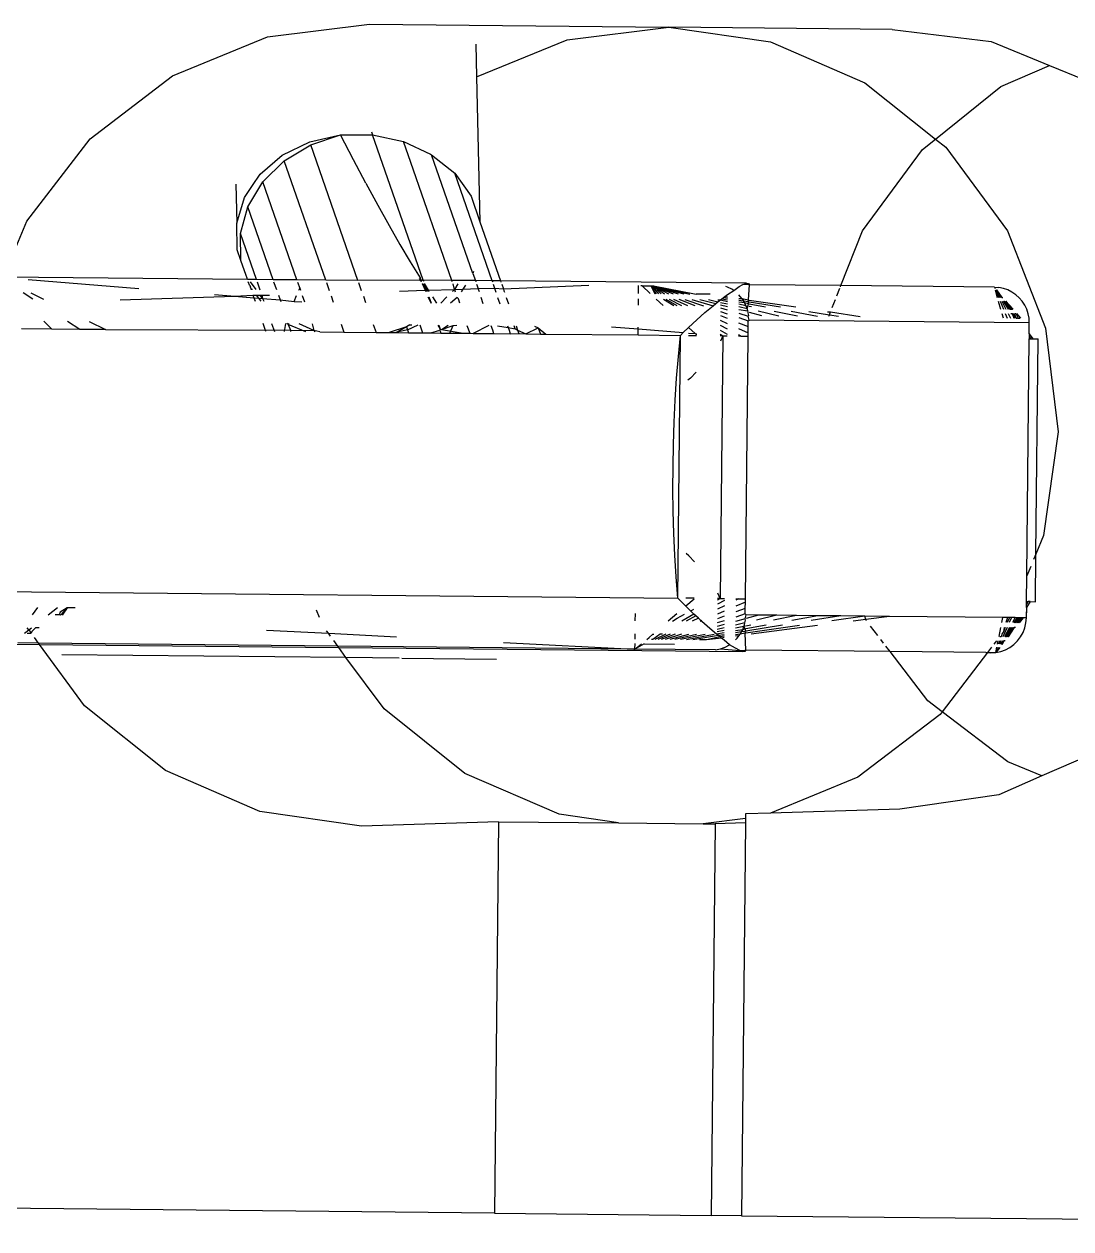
# Model space of a CAD drawing. Extents: x 3485972 to 3601240, y -625657 to -591207.
# Drawn here: x 3495599.36 to 3495638.03, y -608237.08 to -608192.58 of the extents above; entities that cross this region are included whole.
import ezdxf

# ---------------------------------------------------------------- set-up
doc = ezdxf.new("R2010")
doc.units = 0
doc.header["$LTSCALE"] = 6
doc.header["$MEASUREMENT"] = 0
doc.layers.add('medical equipment', color=171, linetype='CONTINUOUS', lineweight=25)

msp = doc.modelspace()

# ---------------------------------------------------------------- linework, layer by layer
at = {"layer": 'medical equipment'}
for p, q in [((3495608.353, -608193.046), (3495612.116, -608192.579)), ((3495612.116, -608192.579), (3495623.179, -608192.689)), ((3495619.415, -608193.156), (3495623.179, -608192.689)), ((3495623.179, -608192.689), (3495626.933, -608193.231)), ((3495631.425, -608192.772), (3495623.179, -608192.689)), ((3495631.425, -608192.772), (3495635.085, -608193.223)), ((3495604.835, -608194.49), (3495608.353, -608193.046)), ((3495616.075, -608194.528), (3495619.415, -608193.156)), ((3495626.933, -608193.231), (3495630.42, -608194.746)), ((3495635.085, -608193.223), (3495637.242, -608194.107)), ((3495616.047, -608193.315), (3495616.075, -608194.528)), ((3495635.445, -608194.888), (3495637.242, -608194.107)), ((3495637.242, -608194.107), (3495638.505, -608194.625)), ((3495601.804, -608196.814), (3495604.835, -608194.49)), ((3495616.075, -608194.528), (3495616.199, -608199.877)), ((3495630.42, -608194.746), (3495633.023, -608196.825)), ((3495633.023, -608196.825), (3495635.445, -608194.888)), ((3495599.465, -608199.858), (3495601.804, -608196.814)), ((3495609.912, -608196.929), (3495611.049, -608196.668)), ((3495609.948, -608197.033), (3495611.049, -608196.668)), ((3495611.049, -608196.668), (3495612.232, -608196.663)), ((3495611.525, -608197.588), (3495611.049, -608196.668)), ((3495612.196, -608196.558), (3495612.232, -608196.663)), ((3495612.232, -608196.663), (3495613.375, -608196.911)), ((3495614.1, -608202.034), (3495612.232, -608196.663)), ((3495632.544, -608197.209), (3495633.023, -608196.825)), ((3495633.023, -608196.825), (3495633.405, -608197.13)), ((3495608.898, -608197.426), (3495609.912, -608196.929)), ((3495608.967, -608197.626), (3495609.948, -608197.033)), ((3495611.693, -608202.052), (3495609.948, -608197.033)), ((3495613.375, -608196.911), (3495614.37, -608197.384)), ((3495613.651, -608197.692), (3495613.375, -608196.911)), ((3495630.329, -608200.216), (3495632.544, -608197.209)), ((3495633.405, -608197.13), (3495635.682, -608200.22)), ((3495608.076, -608198.125), (3495608.898, -608197.426)), ((3495608.174, -608198.408), (3495608.967, -608197.626)), ((3495610.502, -608202.04), (3495608.967, -608197.626)), ((3495611.983, -608198.453), (3495611.525, -608197.588)), ((3495615.165, -608202.045), (3495613.651, -608197.692)), ((3495614.37, -608197.384), (3495614.414, -608197.404)), ((3495614.414, -608197.404), (3495615.265, -608198.089)), ((3495615.94, -608201.793), (3495614.414, -608197.404)), ((3495607.799, -608198.537), (3495608.076, -608198.125)), ((3495615.265, -608198.089), (3495615.874, -608198.94)), ((3495616.646, -608202.06), (3495615.265, -608198.089)), ((3495607.179, -608198.496), (3495607.216, -608199.931)), ((3495607.502, -608198.98), (3495607.799, -608198.537)), ((3495607.622, -608199.325), (3495608.174, -608198.408)), ((3495609.433, -608202.029), (3495608.174, -608198.408)), ((3495611.983, -608198.453), (3495612.422, -608199.263)), ((3495607.216, -608199.931), (3495607.502, -608198.98)), ((3495615.874, -608198.94), (3495616.199, -608199.877)), ((3495607.349, -608200.316), (3495607.622, -608199.325)), ((3495608.559, -608202.02), (3495607.622, -608199.325)), ((3495612.422, -608199.263), (3495612.842, -608200.019)), ((3495598.603, -608201.921), (3495599.465, -608199.858)), ((3495607.236, -608200.922), (3495607.216, -608199.931)), ((3495616.199, -608199.877), (3495616.96, -608202.063)), ((3495607.371, -608201.312), (3495607.349, -608200.316)), ((3495607.94, -608202.014), (3495607.349, -608200.316)), ((3495612.842, -608200.019), (3495613.243, -608200.719)), ((3495629.532, -608202.238), (3495630.329, -608200.216)), ((3495635.682, -608200.22), (3495637.097, -608203.807)), ((3495613.243, -608200.719), (3495613.624, -608201.363)), ((3495607.371, -608201.312), (3495607.236, -608200.922)), ((3495607.561, -608201.87), (3495607.371, -608201.312)), ((3495613.624, -608201.363), (3495613.985, -608201.95)), ((3495615.962, -608201.719), (3495615.94, -608201.793)), ((3495607.611, -608202.011), (3495598.603, -608201.921)), ((3495599.513, -608202.014), (3495603.594, -608202.345)), ((3495607.597, -608201.969), (3495607.561, -608201.87)), ((3495607.611, -608202.011), (3495607.597, -608201.969)), ((3495607.94, -608202.014), (3495607.611, -608202.011)), ((3495607.692, -608202.245), (3495607.641, -608202.096)), ((3495607.934, -608202.388), (3495607.724, -608202.097)), ((3495608.559, -608202.02), (3495607.94, -608202.014)), ((3495607.969, -608202.099), (3495608.071, -608202.39)), ((3495609.433, -608202.029), (3495608.559, -608202.02)), ((3495608.69, -608202.396), (3495608.589, -608202.105)), ((3495610.502, -608202.04), (3495609.433, -608202.029)), ((3495609.463, -608202.114), (3495609.539, -608202.333)), ((3495611.693, -608202.052), (3495610.502, -608202.04)), ((3495610.532, -608202.125), (3495610.633, -608202.415)), ((3495613.996, -608202.033), (3495611.693, -608202.052)), ((3495611.824, -608202.427), (3495611.723, -608202.136)), ((3495613.958, -608201.964), (3495613.996, -608202.033)), ((3495613.985, -608201.95), (3495613.996, -608202.033)), ((3495613.996, -608202.033), (3495614.019, -608202.075)), ((3495613.996, -608202.033), (3495614.047, -608202.075)), ((3495614.1, -608202.034), (3495613.996, -608202.033)), ((3495614.066, -608202.16), (3495614.23, -608202.41)), ((3495614.066, -608202.16), (3495614.176, -608202.411)), ((3495614.1, -608202.034), (3495614.114, -608202.076)), ((3495615.165, -608202.045), (3495614.1, -608202.034)), ((3495614.144, -608202.161), (3495614.23, -608202.41)), ((3495614.144, -608202.161), (3495614.283, -608202.408)), ((3495615.179, -608202.087), (3495615.165, -608202.045)), ((3495616.031, -608202.054), (3495615.165, -608202.045)), ((3495615.259, -608202.383), (3495615.209, -608202.171)), ((3495615.385, -608202.173), (3495615.259, -608202.383)), ((3495615.94, -608201.793), (3495616.031, -608202.054)), ((3495616.031, -608202.054), (3495616.045, -608202.095)), ((3495616.646, -608202.06), (3495616.031, -608202.054)), ((3495616.646, -608202.06), (3495616.66, -608202.101)), ((3495616.96, -608202.063), (3495616.646, -608202.06)), ((3495616.96, -608202.063), (3495616.974, -608202.105)), ((3495626.047, -608202.154), (3495616.96, -608202.063)), ((3495625.913, -608202.202), (3495626.047, -608202.154)), ((3495626.047, -608202.154), (3495626.121, -608202.157)), ((3495626.121, -608202.157), (3495626.151, -608202.205)), ((3495599.685, -608202.734), (3495599.325, -608202.501)), ((3495599.605, -608202.504), (3495600.078, -608202.738)), ((3495606.392, -608202.572), (3495607.143, -608202.633)), ((3495607.143, -608202.633), (3495607.81, -608202.586)), ((3495607.692, -608202.245), (3495607.719, -608202.282)), ((3495607.72, -608202.313), (3495607.719, -608202.282)), ((3495607.72, -608202.313), (3495607.741, -608202.387)), ((3495607.796, -608202.387), (3495607.741, -608202.387)), ((3495607.81, -608202.586), (3495607.944, -608202.587)), ((3495607.81, -608202.586), (3495607.847, -608202.69)), ((3495607.944, -608202.587), (3495608.077, -608202.589)), ((3495608.03, -608202.705), (3495607.944, -608202.587)), ((3495608.171, -608202.719), (3495608.077, -608202.589)), ((3495608.077, -608202.589), (3495608.14, -608202.589)), ((3495608.14, -608202.589), (3495608.171, -608202.719)), ((3495608.14, -608202.589), (3495608.43, -608202.592)), ((3495608.759, -608202.596), (3495608.82, -608202.769)), ((3495609.332, -608202.83), (3495609.427, -608202.602)), ((3495609.51, -608202.404), (3495609.539, -608202.333)), ((3495609.539, -608202.333), (3495609.564, -608202.405)), ((3495609.633, -608202.604), (3495609.713, -608202.834)), ((3495610.702, -608202.615), (3495610.782, -608202.845)), ((3495613.225, -608202.441), (3495614.176, -608202.411)), ((3495614.176, -608202.411), (3495614.23, -608202.41)), ((3495614.176, -608202.411), (3495614.193, -608202.451)), ((3495614.23, -608202.41), (3495614.283, -608202.408)), ((3495614.23, -608202.41), (3495614.245, -608202.452)), ((3495614.283, -608202.408), (3495615.259, -608202.383)), ((3495614.283, -608202.408), (3495614.308, -608202.452)), ((3495615.259, -608202.383), (3495615.18, -608202.461)), ((3495615.259, -608202.383), (3495615.564, -608202.368)), ((3495615.259, -608202.383), (3495615.286, -608202.462)), ((3495615.564, -608202.368), (3495615.5, -608202.464)), ((3495615.661, -608202.223), (3495615.564, -608202.368)), ((3495615.564, -608202.368), (3495616.134, -608202.35)), ((3495616.075, -608202.18), (3495616.134, -608202.35)), ((3495616.134, -608202.35), (3495616.732, -608202.334)), ((3495616.176, -608202.471), (3495616.134, -608202.35)), ((3495616.69, -608202.186), (3495616.732, -608202.334)), ((3495616.732, -608202.334), (3495616.782, -608202.477)), ((3495616.732, -608202.334), (3495617.063, -608202.36)), ((3495617.004, -608202.189), (3495617.063, -608202.36)), ((3495617.063, -608202.36), (3495620.216, -608202.221)), ((3495617.063, -608202.36), (3495617.086, -608202.435)), ((3495617.086, -608202.435), (3495617.102, -608202.48)), ((3495622.057, -608202.53), (3495622.06, -608202.24)), ((3495622.186, -608202.241), (3495622.148, -608202.241)), ((3495622.481, -608202.534), (3495622.186, -608202.241)), ((3495622.186, -608202.241), (3495622.506, -608202.244)), ((3495622.506, -608202.244), (3495622.558, -608202.245)), ((3495622.506, -608202.244), (3495622.66, -608202.536)), ((3495622.506, -608202.244), (3495622.714, -608202.536)), ((3495622.558, -608202.245), (3495622.612, -608202.245)), ((3495622.558, -608202.245), (3495622.792, -608202.537)), ((3495622.612, -608202.245), (3495623.955, -608202.549)), ((3495622.612, -608202.245), (3495624.192, -608202.551)), ((3495622.612, -608202.245), (3495623.733, -608202.546)), ((3495622.612, -608202.245), (3495623.527, -608202.544)), ((3495622.612, -608202.245), (3495623.338, -608202.543)), ((3495622.612, -608202.245), (3495623.169, -608202.541)), ((3495622.612, -608202.245), (3495623.021, -608202.539)), ((3495622.612, -608202.245), (3495622.895, -608202.538)), ((3495624.7, -608202.556), (3495624.192, -608202.551)), ((3495625.245, -608202.637), (3495625.343, -608202.563)), ((3495625.345, -608202.296), (3495625.277, -608202.272)), ((3495625.343, -608202.563), (3495625.572, -608202.424)), ((3495625.498, -608202.373), (3495625.345, -608202.296)), ((3495625.572, -608202.424), (3495625.498, -608202.373)), ((3495625.572, -608202.424), (3495625.769, -608202.277)), ((3495625.876, -608202.713), (3495625.766, -608202.584)), ((3495625.769, -608202.277), (3495625.913, -608202.202)), ((3495626.121, -608202.204), (3495625.913, -608202.202)), ((3495626.115, -608202.767), (3495626.151, -608202.205)), ((3495629.532, -608202.238), (3495626.151, -608202.205)), ((3495629.381, -608202.619), (3495629.492, -608202.337)), ((3495629.514, -608202.283), (3495629.532, -608202.238)), ((3495635.203, -608202.295), (3495629.532, -608202.238)), ((3495635.203, -608202.295), (3495635.373, -608202.308)), ((3495635.203, -608202.295), (3495635.227, -608202.34)), ((3495635.231, -608202.394), (3495635.311, -608202.678)), ((3495635.256, -608202.395), (3495635.404, -608202.679)), ((3495635.256, -608202.395), (3495635.443, -608202.68)), ((3495635.256, -608202.395), (3495635.475, -608202.68)), ((3495635.256, -608202.395), (3495635.36, -608202.679)), ((3495635.285, -608202.395), (3495635.475, -608202.68)), ((3495635.54, -608202.343), (3495635.373, -608202.308)), ((3495635.701, -608202.399), (3495635.54, -608202.343)), ((3495635.853, -608202.476), (3495635.701, -608202.399)), ((3495635.994, -608202.573), (3495635.853, -608202.476)), ((3495636.12, -608202.686), (3495635.994, -608202.573)), ((3495602.909, -608202.766), (3495607.143, -608202.633)), ((3495607.143, -608202.633), (3495607.847, -608202.69)), ((3495607.847, -608202.69), (3495607.89, -608202.816)), ((3495607.847, -608202.69), (3495608.03, -608202.705)), ((3495608.114, -608202.818), (3495608.03, -608202.705)), ((3495608.03, -608202.705), (3495608.171, -608202.719)), ((3495608.191, -608202.735), (3495608.171, -608202.719)), ((3495608.171, -608202.719), (3495608.22, -608202.819)), ((3495608.171, -608202.719), (3495608.82, -608202.769)), ((3495608.82, -608202.769), (3495608.839, -608202.825)), ((3495608.82, -608202.769), (3495609.332, -608202.83)), ((3495609.332, -608202.83), (3495609.615, -608202.833)), ((3495611.893, -608202.627), (3495611.973, -608202.857)), ((3495614.276, -608202.651), (3495614.394, -608202.881)), ((3495614.314, -608202.651), (3495614.394, -608202.881)), ((3495614.443, -608202.652), (3495614.599, -608202.883)), ((3495614.98, -608202.658), (3495614.749, -608202.884)), ((3495615.36, -608202.673), (3495615.11, -608202.888)), ((3495615.401, -608202.725), (3495615.36, -608202.673)), ((3495615.459, -608202.891), (3495615.401, -608202.725)), ((3495616.231, -608202.67), (3495616.311, -608202.9)), ((3495616.851, -608202.676), (3495616.931, -608202.906)), ((3495617.171, -608202.68), (3495617.251, -608202.909)), ((3495622.053, -608202.957), (3495622.055, -608202.728)), ((3495622.971, -608202.967), (3495622.709, -608202.735)), ((3495622.985, -608202.738), (3495623.359, -608202.97)), ((3495623.068, -608202.739), (3495623.476, -608202.972)), ((3495623.189, -608202.74), (3495623.646, -608202.973)), ((3495623.348, -608202.741), (3495623.869, -608202.976)), ((3495623.542, -608202.743), (3495624.142, -608202.978)), ((3495623.77, -608202.746), (3495624.463, -608202.981)), ((3495624.031, -608202.748), (3495624.812, -608202.98)), ((3495624.322, -608202.751), (3495624.907, -608202.903)), ((3495624.512, -608203.236), (3495624.812, -608202.98)), ((3495624.64, -608202.754), (3495624.992, -608202.835)), ((3495624.812, -608202.98), (3495624.907, -608202.903)), ((3495624.907, -608202.903), (3495624.992, -608202.835)), ((3495624.983, -608202.758), (3495625.086, -608202.759)), ((3495624.992, -608202.835), (3495625.086, -608202.759)), ((3495625.083, -608203.06), (3495625.337, -608203.136)), ((3495625.084, -608202.949), (3495625.338, -608203.015)), ((3495625.085, -608202.856), (3495625.339, -608202.914)), ((3495625.086, -608202.759), (3495625.133, -608202.722)), ((3495625.086, -608202.759), (3495625.34, -608202.83)), ((3495625.133, -608202.722), (3495625.193, -608202.677)), ((3495625.133, -608202.722), (3495625.341, -608202.76)), ((3495625.193, -608202.677), (3495625.245, -608202.637)), ((3495625.193, -608202.677), (3495625.341, -608202.701)), ((3495625.245, -608202.637), (3495625.342, -608202.652)), ((3495625.762, -608203.011), (3495626.067, -608203.081)), ((3495625.763, -608202.837), (3495625.97, -608202.856)), ((3495625.763, -608202.916), (3495626.024, -608202.969)), ((3495625.764, -608202.77), (3495625.932, -608202.798)), ((3495625.765, -608202.715), (3495625.876, -608202.713)), ((3495625.876, -608202.713), (3495626.115, -608202.767)), ((3495625.876, -608202.713), (3495625.932, -608202.798)), ((3495625.932, -608202.798), (3495626.115, -608202.828)), ((3495625.97, -608202.856), (3495625.932, -608202.798)), ((3495626.024, -608202.969), (3495625.97, -608202.856)), ((3495625.97, -608202.856), (3495626.114, -608202.901)), ((3495626.043, -608203.01), (3495626.024, -608202.969)), ((3495626.043, -608203.01), (3495626.113, -608202.988)), ((3495626.067, -608203.081), (3495626.043, -608203.01)), ((3495626.067, -608203.081), (3495626.113, -608202.988)), ((3495626.113, -608202.988), (3495626.114, -608202.901)), ((3495626.114, -608202.901), (3495626.115, -608202.828)), ((3495626.115, -608202.828), (3495626.115, -608202.767)), ((3495626.143, -608202.994), (3495626.231, -608203.012)), ((3495626.144, -608202.833), (3495627.3, -608203.022)), ((3495626.144, -608202.906), (3495626.752, -608203.017)), ((3495626.145, -608202.771), (3495627.87, -608203.028)), ((3495629.215, -608203.041), (3495629.331, -608202.747)), ((3495635.347, -608202.807), (3495635.431, -608203.103)), ((3495635.413, -608202.808), (3495635.534, -608203.104)), ((3495635.472, -608202.808), (3495635.627, -608203.105)), ((3495635.475, -608202.68), (3495635.518, -608202.68)), ((3495635.523, -608202.809), (3495635.708, -608203.106)), ((3495635.566, -608202.809), (3495635.776, -608203.107)), ((3495635.748, -608203.106), (3495635.566, -608202.809)), ((3495635.624, -608202.81), (3495635.829, -608203.107)), ((3495635.624, -608202.81), (3495635.892, -608203.108)), ((3495636.232, -608202.816), (3495636.12, -608202.686)), ((3495636.325, -608202.959), (3495636.232, -608202.816)), ((3495636.399, -608203.113), (3495636.325, -608202.959)), ((3495623.903, -608203.789), (3495624.209, -608203.506)), ((3495624.209, -608203.506), (3495624.512, -608203.236)), ((3495625.08, -608203.345), (3495625.334, -608203.445)), ((3495625.081, -608203.192), (3495625.336, -608203.279)), ((3495625.758, -608203.422), (3495626.107, -608203.542)), ((3495625.759, -608203.261), (3495626.109, -608203.365)), ((3495625.76, -608203.125), (3495626.097, -608203.172)), ((3495626.097, -608203.172), (3495626.067, -608203.081)), ((3495626.111, -608203.216), (3495626.097, -608203.172)), ((3495626.107, -608203.542), (3495626.138, -608203.51)), ((3495626.109, -608203.365), (3495626.128, -608203.34)), ((3495626.138, -608203.51), (3495626.109, -608203.365)), ((3495626.11, -608203.246), (3495626.111, -608203.216)), ((3495626.128, -608203.34), (3495626.11, -608203.246)), ((3495636.493, -608203.614), (3495626.138, -608203.51)), ((3495626.14, -608203.224), (3495626.605, -608203.345)), ((3495626.48, -608203.176), (3495627.244, -608203.351)), ((3495627.068, -608203.182), (3495627.934, -608203.358)), ((3495627.693, -608203.188), (3495628.667, -608203.365)), ((3495628.351, -608203.194), (3495629.106, -608203.318)), ((3495629.035, -608203.201), (3495629.151, -608203.202)), ((3495629.085, -608203.369), (3495629.106, -608203.318)), ((3495629.106, -608203.318), (3495629.151, -608203.202)), ((3495629.106, -608203.318), (3495629.439, -608203.373)), ((3495629.151, -608203.202), (3495630.242, -608203.381)), ((3495635.476, -608203.265), (3495635.524, -608203.434)), ((3495635.601, -608203.267), (3495635.669, -608203.435)), ((3495635.712, -608203.268), (3495635.801, -608203.436)), ((3495635.776, -608203.107), (3495635.829, -608203.107)), ((3495635.81, -608203.269), (3495635.858, -608203.269)), ((3495635.829, -608203.107), (3495635.866, -608203.108)), ((3495635.971, -608203.438), (3495635.858, -608203.269)), ((3495635.858, -608203.269), (3495635.915, -608203.437)), ((3495635.891, -608203.27), (3495636.01, -608203.438)), ((3495635.929, -608203.27), (3495636.01, -608203.438)), ((3495635.955, -608203.27), (3495636, -608203.271)), ((3495636, -608203.271), (3495636.085, -608203.439)), ((3495636.01, -608203.438), (3495636.055, -608203.439)), ((3495636.025, -608203.271), (3495636.167, -608203.44)), ((3495636.085, -608203.439), (3495636.137, -608203.44)), ((3495636.452, -608203.275), (3495636.399, -608203.113)), ((3495636.483, -608203.443), (3495636.452, -608203.275)), ((3495636.493, -608203.614), (3495636.483, -608203.443)), ((3495600.387, -608203.845), (3495599.264, -608203.834)), ((3495600.387, -608203.845), (3495600.087, -608203.55)), ((3495601.422, -608203.856), (3495600.387, -608203.845)), ((3495601.422, -608203.856), (3495600.963, -608203.559)), ((3495602.362, -608203.865), (3495601.422, -608203.856)), ((3495601.758, -608203.567), (3495602.362, -608203.865)), ((3495602.362, -608203.865), (3495609.206, -608203.881)), ((3495608.178, -608203.631), (3495608.28, -608203.925)), ((3495608.504, -608203.635), (3495608.606, -608203.928)), ((3495608.984, -608203.932), (3495609.025, -608203.64)), ((3495609.115, -608203.679), (3495609.064, -608203.64)), ((3495609.123, -608203.641), (3495609.115, -608203.679)), ((3495609.115, -608203.679), (3495609.206, -608203.881)), ((3495609.766, -608203.94), (3495609.115, -608203.679)), ((3495609.206, -608203.881), (3495609.204, -608203.934)), ((3495609.206, -608203.881), (3495610.056, -608203.896)), ((3495610.056, -608203.896), (3495609.522, -608203.645)), ((3495609.997, -608203.65), (3495610.013, -608203.695)), ((3495610.013, -608203.695), (3495610.056, -608203.896)), ((3495610.056, -608203.896), (3495610.099, -608203.943)), ((3495610.281, -608203.945), (3495610.056, -608203.896)), ((3495610.281, -608203.945), (3495611.168, -608203.954)), ((3495611.066, -608203.66), (3495611.168, -608203.954)), ((3495611.168, -608203.954), (3495612.359, -608203.966)), ((3495612.257, -608203.672), (3495612.359, -608203.966)), ((3495613.485, -608203.758), (3495612.843, -608203.97)), ((3495613.09, -608203.973), (3495613.485, -608203.758)), ((3495613.524, -608203.871), (3495613.09, -608203.973)), ((3495613.605, -608203.686), (3495613.485, -608203.758)), ((3495613.485, -608203.758), (3495613.524, -608203.871)), ((3495613.524, -608203.871), (3495613.914, -608203.689)), ((3495613.524, -608203.871), (3495613.557, -608203.978)), ((3495613.605, -608203.686), (3495613.683, -608203.686)), ((3495613.979, -608203.689), (3495614.081, -608203.983)), ((3495614.388, -608203.986), (3495614.712, -608203.879)), ((3495614.648, -608203.696), (3495614.73, -608203.846)), ((3495614.678, -608203.696), (3495614.73, -608203.846)), ((3495614.73, -608203.846), (3495614.712, -608203.879)), ((3495614.712, -608203.879), (3495614.75, -608203.989)), ((3495614.73, -608203.846), (3495614.782, -608203.855)), ((3495614.782, -608203.855), (3495615.022, -608203.7)), ((3495614.782, -608203.855), (3495615.215, -608203.712)), ((3495614.782, -608203.855), (3495615.581, -608203.998)), ((3495615.09, -608203.993), (3495615.215, -608203.712)), ((3495615.215, -608203.712), (3495615.342, -608203.703)), ((3495615.719, -608203.707), (3495615.821, -608204)), ((3495616.529, -608203.715), (3495615.954, -608204.002)), ((3495616.595, -608203.716), (3495616.665, -608203.876)), ((3495616.665, -608203.876), (3495616.697, -608204.009)), ((3495616.848, -608203.718), (3495617.239, -608203.79)), ((3495617.215, -608203.722), (3495617.239, -608203.79)), ((3495617.239, -608203.79), (3495617.505, -608203.838)), ((3495617.239, -608203.79), (3495617.279, -608203.881)), ((3495617.279, -608203.881), (3495617.317, -608204.015)), ((3495617.505, -608203.838), (3495617.465, -608203.724)), ((3495617.505, -608203.838), (3495617.591, -608203.879)), ((3495617.538, -608203.725), (3495617.591, -608203.879)), ((3495617.591, -608203.879), (3495617.895, -608204.021)), ((3495617.591, -608203.879), (3495617.637, -608204.011)), ((3495617.895, -608204.021), (3495618.354, -608203.799)), ((3495618.21, -608203.732), (3495618.354, -608203.799)), ((3495618.354, -608203.799), (3495618.629, -608204.028)), ((3495618.354, -608203.799), (3495618.433, -608204.026)), ((3495621.056, -608203.76), (3495622.044, -608203.84)), ((3495622.042, -608204.062), (3495622.044, -608203.84)), ((3495622.044, -608203.84), (3495622.045, -608203.77)), ((3495622.044, -608203.84), (3495623.71, -608203.975)), ((3495623.71, -608203.975), (3495623.903, -608203.789)), ((3495624.155, -608204.011), (3495623.903, -608203.789)), ((3495625.074, -608203.884), (3495625.328, -608204.029)), ((3495625.076, -608203.704), (3495625.33, -608203.833)), ((3495625.078, -608203.519), (3495625.332, -608203.633)), ((3495625.754, -608203.822), (3495626.103, -608203.979)), ((3495625.756, -608203.61), (3495626.105, -608203.747)), ((3495626.103, -608203.979), (3495626.105, -608203.747)), ((3495626.105, -608203.747), (3495626.107, -608203.542)), ((3495636.489, -608204.022), (3495636.493, -608203.614)), ((3495637.097, -608203.807), (3495637.554, -608207.645)), ((3495612.359, -608203.966), (3495612.843, -608203.97)), ((3495612.843, -608203.97), (3495613.09, -608203.973)), ((3495613.09, -608203.973), (3495613.557, -608203.978)), ((3495613.557, -608203.978), (3495614.081, -608203.983)), ((3495614.081, -608203.983), (3495614.388, -608203.986)), ((3495614.388, -608203.986), (3495614.75, -608203.989)), ((3495614.75, -608203.989), (3495615.581, -608203.998)), ((3495615.581, -608203.998), (3495615.821, -608204)), ((3495615.821, -608204), (3495615.954, -608204.002)), ((3495615.954, -608204.002), (3495616.697, -608204.009)), ((3495616.697, -608204.009), (3495617.317, -608204.015)), ((3495617.317, -608204.015), (3495617.637, -608204.011)), ((3495617.637, -608204.011), (3495617.895, -608204.021)), ((3495617.895, -608204.021), (3495618.433, -608204.026)), ((3495618.433, -608204.026), (3495618.629, -608204.028)), ((3495618.629, -608204.028), (3495622.042, -608204.062)), ((3495622.042, -608204.062), (3495623.604, -608204.078)), ((3495623.507, -608213.782), (3495623.604, -608204.078)), ((3495623.528, -608204.861), (3495623.604, -608204.078)), ((3495623.604, -608204.078), (3495623.71, -608203.975)), ((3495623.901, -608204.081), (3495624.203, -608204.084)), ((3495623.902, -608203.991), (3495624.155, -608204.011)), ((3495624.155, -608204.011), (3495624.204, -608204.015)), ((3495624.203, -608204.054), (3495624.204, -608204.015)), ((3495625.166, -608204.093), (3495625.069, -608213.797)), ((3495625.072, -608204.086), (3495625.166, -608204.093)), ((3495625.073, -608204.035), (3495625.166, -608204.093)), ((3495625.166, -608204.093), (3495625.08, -608204.29)), ((3495625.166, -608204.093), (3495625.327, -608204.095)), ((3495625.751, -608204.049), (3495625.852, -608204.1)), ((3495625.751, -608204.099), (3495625.852, -608204.1)), ((3495625.852, -608204.1), (3495626.102, -608204.103)), ((3495626.005, -608213.807), (3495626.102, -608204.103)), ((3495626.102, -608204.103), (3495626.103, -608203.979)), ((3495636.399, -608212.96), (3495636.487, -608204.206)), ((3495636.488, -608204.116), (3495636.487, -608204.206)), ((3495636.487, -608204.206), (3495636.552, -608204.207)), ((3495636.489, -608204.022), (3495636.488, -608204.116)), ((3495636.488, -608204.116), (3495636.552, -608204.207)), ((3495636.489, -608204.022), (3495636.627, -608204.208)), ((3495636.552, -608204.207), (3495636.627, -608204.208)), ((3495636.627, -608204.208), (3495636.815, -608204.21)), ((3495636.736, -608212.154), (3495636.815, -608204.21)), ((3495623.465, -608205.658), (3495623.528, -608204.861)), ((3495623.413, -608206.466), (3495623.465, -608205.658)), ((3495623.975, -608205.651), (3495623.884, -608205.736)), ((3495624.19, -608205.431), (3495623.975, -608205.651)), ((3495623.374, -608207.282), (3495623.413, -608206.466)), ((3495623.347, -608208.104), (3495623.374, -608207.282)), ((3495637.554, -608207.645), (3495637.02, -608211.473)), ((3495623.332, -608208.928), (3495623.347, -608208.104)), ((3495623.33, -608209.752), (3495623.332, -608208.928)), ((3495623.341, -608210.574), (3495623.33, -608209.752)), ((3495623.364, -608211.391), (3495623.341, -608210.574)), ((3495623.399, -608212.2), (3495623.364, -608211.391)), ((3495637.02, -608211.473), (3495636.736, -608212.154)), ((3495623.447, -608212.998), (3495623.399, -608212.2)), ((3495623.909, -608212.216), (3495623.82, -608212.129)), ((3495624.12, -608212.44), (3495623.909, -608212.216)), ((3495636.736, -608212.154), (3495636.65, -608212.36)), ((3495636.718, -608213.914), (3495636.736, -608212.154)), ((3495636.543, -608212.616), (3495636.399, -608212.96)), ((3495575.525, -608213.303), (3495623.507, -608213.782)), ((3495623.507, -608213.782), (3495623.447, -608212.998)), ((3495636.39, -608213.911), (3495636.399, -608212.96)), ((3495625.069, -608213.797), (3495624.987, -608213.599)), ((3495599.673, -608214.395), (3495599.87, -608214.124)), ((3495600.244, -608214.401), (3495600.59, -608214.131)), ((3495600.949, -608214.145), (3495600.687, -608214.295)), ((3495600.949, -608214.145), (3495600.706, -608214.406)), ((3495600.949, -608214.145), (3495600.762, -608214.406)), ((3495601.004, -608214.136), (3495600.949, -608214.145)), ((3495601.244, -608214.138), (3495601.004, -608214.136)), ((3495623.8, -608214.077), (3495623.507, -608213.782)), ((3495624.106, -608213.818), (3495623.8, -608214.077)), ((3495623.982, -608214.252), (3495623.8, -608214.077)), ((3495624.106, -608213.788), (3495623.804, -608213.785)), ((3495624.015, -608214.235), (3495624.102, -608214.193)), ((3495625.228, -608214.061), (3495624.971, -608214.185)), ((3495625.23, -608213.865), (3495624.973, -608214.004)), ((3495625.069, -608213.797), (3495624.975, -608213.853)), ((3495625.069, -608213.797), (3495624.975, -608213.797)), ((3495625.069, -608213.797), (3495625.23, -608213.799)), ((3495626.001, -608214.162), (3495625.649, -608214.292)), ((3495626.004, -608213.93), (3495625.651, -608214.08)), ((3495625.755, -608213.804), (3495625.653, -608213.854)), ((3495625.654, -608213.803), (3495625.755, -608213.804)), ((3495625.755, -608213.804), (3495626.005, -608213.807)), ((3495625.999, -608214.368), (3495626.001, -608214.162)), ((3495626.001, -608214.162), (3495626.004, -608213.93)), ((3495626.004, -608213.93), (3495626.005, -608213.807)), ((3495636.388, -608214.122), (3495636.386, -608214.289)), ((3495636.53, -608213.912), (3495636.388, -608214.122)), ((3495636.388, -608214.122), (3495636.389, -608214.016)), ((3495636.455, -608213.911), (3495636.389, -608214.016)), ((3495636.389, -608214.016), (3495636.39, -608213.911)), ((3495636.39, -608213.911), (3495636.455, -608213.911)), ((3495636.53, -608213.912), (3495636.455, -608213.911)), ((3495636.53, -608213.912), (3495636.718, -608213.914)), ((3495600.655, -608214.405), (3495600.51, -608214.404)), ((3495600.687, -608214.295), (3495600.655, -608214.405)), ((3495600.706, -608214.406), (3495600.655, -608214.405)), ((3495610.269, -608214.501), (3495610.161, -608214.227)), ((3495621.936, -608214.618), (3495621.939, -608214.345)), ((3495623.466, -608214.36), (3495623.148, -608214.63)), ((3495623.314, -608214.632), (3495623.49, -608214.523)), ((3495623.49, -608214.523), (3495623.753, -608214.373)), ((3495624.104, -608214.37), (3495623.659, -608214.635)), ((3495624.177, -608214.438), (3495623.813, -608214.637)), ((3495623.982, -608214.252), (3495624.015, -608214.235)), ((3495624.104, -608214.37), (3495623.982, -608214.252)), ((3495624.272, -608214.525), (3495624.038, -608214.639)), ((3495624.177, -608214.438), (3495624.104, -608214.37)), ((3495624.272, -608214.525), (3495624.177, -608214.438)), ((3495624.398, -608214.642), (3495624.272, -608214.525)), ((3495624.398, -608214.613), (3495624.331, -608214.642)), ((3495625.222, -608214.615), (3495624.966, -608214.697)), ((3495625.224, -608214.449), (3495624.968, -608214.543)), ((3495625.226, -608214.261), (3495624.969, -608214.37)), ((3495625.997, -608214.544), (3495625.645, -608214.641)), ((3495625.999, -608214.368), (3495625.647, -608214.48)), ((3495625.99, -608214.695), (3495626.014, -608214.59)), ((3495625.997, -608214.544), (3495626.029, -608214.404)), ((3495626.014, -608214.59), (3495625.997, -608214.544)), ((3495626.029, -608214.404), (3495625.999, -608214.368)), ((3495626.491, -608214.409), (3495626.027, -608214.536)), ((3495626.491, -608214.409), (3495626.029, -608214.404)), ((3495627.161, -608214.415), (3495626.411, -608214.594)), ((3495627.161, -608214.415), (3495626.491, -608214.409)), ((3495627.894, -608214.423), (3495627.04, -608214.6)), ((3495627.894, -608214.423), (3495627.161, -608214.415)), ((3495628.685, -608214.431), (3495627.717, -608214.607)), ((3495628.685, -608214.431), (3495627.894, -608214.423)), ((3495629.526, -608214.439), (3495628.438, -608214.614)), ((3495629.526, -608214.439), (3495628.685, -608214.431)), ((3495630.411, -608214.448), (3495629.196, -608214.622)), ((3495630.411, -608214.448), (3495629.526, -608214.439)), ((3495630.456, -608214.569), (3495629.985, -608214.63)), ((3495630.456, -608214.569), (3495630.411, -608214.448)), ((3495631.331, -608214.457), (3495630.411, -608214.448)), ((3495631.331, -608214.457), (3495630.456, -608214.569)), ((3495630.474, -608214.617), (3495630.456, -608214.569)), ((3495635.52, -608214.499), (3495631.331, -608214.457)), ((3495635.482, -608214.685), (3495635.52, -608214.499)), ((3495635.687, -608214.5), (3495635.52, -608214.499)), ((3495635.687, -608214.5), (3495635.625, -608214.686)), ((3495635.755, -608214.501), (3495635.678, -608214.687)), ((3495635.755, -608214.501), (3495635.687, -608214.5)), ((3495635.837, -608214.502), (3495635.754, -608214.687)), ((3495635.837, -608214.502), (3495635.755, -608214.501)), ((3495635.968, -608214.503), (3495635.837, -608214.502)), ((3495635.968, -608214.503), (3495635.866, -608214.688)), ((3495636.033, -608214.504), (3495635.921, -608214.689)), ((3495636.077, -608214.504), (3495635.959, -608214.689)), ((3495636.033, -608214.504), (3495635.968, -608214.503)), ((3495636.129, -608214.505), (3495636.003, -608214.69)), ((3495636.077, -608214.504), (3495636.033, -608214.504)), ((3495636.163, -608214.505), (3495636.033, -608214.69)), ((3495636.2, -608214.506), (3495636.065, -608214.69)), ((3495636.129, -608214.505), (3495636.077, -608214.504)), ((3495636.265, -608214.506), (3495636.12, -608214.691)), ((3495636.163, -608214.505), (3495636.129, -608214.505)), ((3495636.2, -608214.506), (3495636.163, -608214.505)), ((3495636.265, -608214.506), (3495636.2, -608214.506)), ((3495636.384, -608214.507), (3495636.265, -608214.506)), ((3495636.369, -608214.693), (3495636.384, -608214.507)), ((3495636.384, -608214.507), (3495636.386, -608214.289)), ((3495636.386, -608214.289), (3495636.386, -608214.324)), ((3495599.378, -608215.074), (3495599.529, -608214.957)), ((3495599.529, -608214.957), (3495599.47, -608214.876)), ((3495599.473, -608215.075), (3495599.617, -608215.076)), ((3495599.529, -608214.957), (3495599.631, -608214.878)), ((3495599.529, -608214.957), (3495599.617, -608215.076)), ((3495599.642, -608215.01), (3495599.617, -608215.076)), ((3495599.776, -608214.879), (3495599.642, -608215.01)), ((3495599.815, -608214.879), (3495599.776, -608214.879)), ((3495599.88, -608214.88), (3495599.815, -608214.879)), ((3495599.91, -608214.88), (3495599.815, -608214.879)), ((3495608.318, -608214.964), (3495610.602, -608215.082)), ((3495610.602, -608215.082), (3495610.532, -608214.987)), ((3495610.602, -608215.082), (3495613.11, -608215.211)), ((3495610.679, -608215.187), (3495610.602, -608215.082)), ((3495624.687, -608214.899), (3495624.398, -608214.642)), ((3495624.942, -608215.114), (3495624.687, -608214.899)), ((3495625.218, -608215.064), (3495624.942, -608215.114)), ((3495625.219, -608214.98), (3495624.963, -608215.033)), ((3495625.22, -608214.879), (3495624.964, -608214.94)), ((3495625.221, -608214.758), (3495624.965, -608214.829)), ((3495625.859, -608215.03), (3495625.641, -608215.066)), ((3495625.906, -608214.947), (3495625.642, -608214.986)), ((3495625.951, -608214.827), (3495625.643, -608214.891)), ((3495625.99, -608214.695), (3495625.644, -608214.777)), ((3495625.815, -608215.11), (3495625.859, -608215.03)), ((3495625.992, -608215.082), (3495625.815, -608215.11)), ((3495625.859, -608215.03), (3495625.906, -608214.947)), ((3495625.993, -608215.009), (3495625.859, -608215.03)), ((3495625.906, -608214.947), (3495625.951, -608214.827)), ((3495625.994, -608214.922), (3495625.906, -608214.947)), ((3495625.951, -608214.827), (3495625.972, -608214.772)), ((3495625.995, -608214.818), (3495625.951, -608214.827)), ((3495625.994, -608214.922), (3495625.951, -608214.827)), ((3495625.972, -608214.772), (3495625.99, -608214.695)), ((3495625.992, -608215.082), (3495626.023, -608215.004)), ((3495626.016, -608215.706), (3495625.992, -608215.082)), ((3495626.023, -608215.004), (3495625.994, -608214.922)), ((3495628.007, -608214.793), (3495626.022, -608215.077)), ((3495627.373, -608214.786), (3495626.023, -608215.004)), ((3495626.77, -608214.78), (3495626.024, -608214.917)), ((3495626.203, -608214.775), (3495626.025, -608214.812)), ((3495628.666, -608214.799), (3495626.216, -608215.114)), ((3495630.892, -608215.161), (3495630.629, -608214.819)), ((3495635.375, -608215.205), (3495635.444, -608214.867)), ((3495635.534, -608215.031), (3495635.491, -608215.087)), ((3495635.672, -608214.869), (3495635.52, -608215.207)), ((3495635.602, -608214.868), (3495635.534, -608215.031)), ((3495635.564, -608214.868), (3495635.534, -608215.031)), ((3495635.766, -608214.87), (3495635.579, -608215.207)), ((3495635.812, -608214.87), (3495635.608, -608215.208)), ((3495635.88, -608214.871), (3495635.652, -608215.208)), ((3495635.905, -608214.871), (3495635.652, -608215.208)), ((3495635.844, -608214.871), (3495635.652, -608215.208)), ((3495635.932, -608214.872), (3495635.685, -608215.208)), ((3495635.932, -608214.872), (3495635.714, -608215.209)), ((3495635.978, -608214.872), (3495635.932, -608214.872)), ((3495636.17, -608215.213), (3495636.261, -608215.05)), ((3495636.261, -608215.05), (3495636.328, -608214.876)), ((3495636.328, -608214.876), (3495636.369, -608214.693)), ((3495588.122, -608215.408), (3495599.926, -608215.495)), ((3495599.889, -608215.445), (3495599.122, -608215.437)), ((3495599.889, -608215.445), (3495599.739, -608215.242)), ((3495610.951, -608215.555), (3495599.889, -608215.445)), ((3495599.926, -608215.495), (3495599.889, -608215.445)), ((3495601.594, -608217.759), (3495599.926, -608215.495)), ((3495599.926, -608215.495), (3495610.988, -608215.606)), ((3495610.951, -608215.555), (3495610.801, -608215.352)), ((3495617.066, -608215.415), (3495621.88, -608215.663)), ((3495621.926, -608215.665), (3495621.928, -608215.463)), ((3495621.926, -608215.665), (3495622.162, -608215.466)), ((3495622.259, -608215.467), (3495621.926, -608215.665)), ((3495621.929, -608215.299), (3495621.931, -608215.101)), ((3495622.259, -608215.467), (3495623.382, -608215.478)), ((3495622.363, -608215.304), (3495622.445, -608215.238)), ((3495622.445, -608215.238), (3495622.584, -608215.107)), ((3495622.585, -608215.306), (3495622.531, -608215.305)), ((3495622.584, -608215.107), (3495622.619, -608215.107)), ((3495622.86, -608215.11), (3495622.585, -608215.306)), ((3495623.064, -608215.112), (3495622.663, -608215.307)), ((3495623.222, -608215.113), (3495622.766, -608215.308)), ((3495622.943, -608215.111), (3495622.86, -608215.11)), ((3495623.416, -608215.115), (3495622.892, -608215.309)), ((3495623.645, -608215.118), (3495623.039, -608215.31)), ((3495623.905, -608215.12), (3495623.208, -608215.312)), ((3495624.195, -608215.123), (3495623.396, -608215.314)), ((3495624.513, -608215.126), (3495623.602, -608215.316)), ((3495624.856, -608215.13), (3495623.824, -608215.318)), ((3495625.008, -608215.168), (3495624.06, -608215.321)), ((3495624.567, -608215.326), (3495624.309, -608215.323)), ((3495625.067, -608215.214), (3495624.567, -608215.326)), ((3495625.118, -608215.255), (3495624.567, -608215.326)), ((3495624.962, -608215.131), (3495624.942, -608215.114)), ((3495625.008, -608215.168), (3495624.962, -608215.131)), ((3495625.217, -608215.134), (3495625.008, -608215.168)), ((3495625.067, -608215.214), (3495625.008, -608215.168)), ((3495625.216, -608215.193), (3495625.067, -608215.214)), ((3495625.118, -608215.255), (3495625.067, -608215.214)), ((3495625.216, -608215.242), (3495625.118, -608215.255)), ((3495625.215, -608215.332), (3495625.118, -608215.255)), ((3495625.42, -608215.501), (3495625.215, -608215.332)), ((3495625.256, -608215.589), (3495625.42, -608215.501)), ((3495625.636, -608215.626), (3495625.42, -608215.501)), ((3495625.639, -608215.322), (3495625.702, -608215.259)), ((3495625.815, -608215.11), (3495625.64, -608215.132)), ((3495625.768, -608215.171), (3495625.64, -608215.188)), ((3495625.702, -608215.259), (3495625.768, -608215.171)), ((3495625.768, -608215.171), (3495625.815, -608215.11)), ((3495631.11, -608215.445), (3495631.008, -608215.312)), ((3495635.286, -608215.354), (3495635.185, -608215.486)), ((3495635.317, -608215.487), (3495635.344, -608215.355)), ((3495635.401, -608215.355), (3495635.357, -608215.487)), ((3495635.452, -608215.356), (3495635.393, -608215.488)), ((3495635.451, -608215.206), (3495635.4, -608215.206)), ((3495635.519, -608215.357), (3495635.439, -608215.488)), ((3495635.551, -608215.357), (3495635.439, -608215.488)), ((3495635.491, -608215.087), (3495635.451, -608215.206)), ((3495635.551, -608215.357), (3495635.47, -608215.489)), ((3495635.551, -608215.357), (3495635.495, -608215.489)), ((3495635.598, -608215.357), (3495635.551, -608215.357)), ((3495635.652, -608215.208), (3495635.608, -608215.208)), ((3495635.775, -608215.604), (3495635.925, -608215.493)), ((3495635.925, -608215.493), (3495636.058, -608215.362)), ((3495636.058, -608215.362), (3495636.17, -608215.213)), ((3495611.243, -608215.981), (3495600.749, -608215.876)), ((3495610.988, -608215.606), (3495610.951, -608215.555)), ((3495621.88, -608215.663), (3495610.951, -608215.555)), ((3495611.243, -608215.981), (3495610.988, -608215.606)), ((3495610.988, -608215.606), (3495625.911, -608215.755)), ((3495621.88, -608215.663), (3495621.926, -608215.665)), ((3495624.899, -608215.693), (3495621.926, -608215.665)), ((3495624.899, -608215.693), (3495625.081, -608215.654)), ((3495625.081, -608215.654), (3495625.256, -608215.589)), ((3495625.081, -608215.654), (3495625.793, -608215.712)), ((3495625.793, -608215.712), (3495625.636, -608215.626)), ((3495625.793, -608215.712), (3495625.986, -608215.706)), ((3495625.911, -608215.755), (3495625.793, -608215.712)), ((3495625.985, -608215.753), (3495625.911, -608215.755)), ((3495626.016, -608215.706), (3495625.985, -608215.753)), ((3495631.352, -608215.759), (3495626.016, -608215.706)), ((3495631.352, -608215.759), (3495631.197, -608215.558)), ((3495634.882, -608215.795), (3495631.352, -608215.759)), ((3495632.748, -608217.575), (3495631.352, -608215.759)), ((3495634.947, -608215.795), (3495633.271, -608217.976)), ((3495634.882, -608215.795), (3495634.947, -608215.795)), ((3495635.068, -608215.809), (3495634.882, -608215.795)), ((3495635.099, -608215.597), (3495634.947, -608215.795)), ((3495634.947, -608215.795), (3495635.254, -608215.796)), ((3495635.254, -608215.796), (3495635.068, -608215.809)), ((3495635.254, -608215.796), (3495635.294, -608215.599)), ((3495635.372, -608215.6), (3495635.254, -608215.796)), ((3495635.407, -608215.6), (3495635.254, -608215.796)), ((3495635.342, -608215.6), (3495635.254, -608215.796)), ((3495635.254, -608215.796), (3495635.436, -608215.757)), ((3495635.436, -608215.757), (3495635.611, -608215.693)), ((3495635.611, -608215.693), (3495635.775, -608215.604)), ((3495612.656, -608217.87), (3495611.243, -608215.981)), ((3495613.217, -608216.001), (3495611.243, -608215.981)), ((3495613.307, -608216.001), (3495616.816, -608216.037)), ((3495633.271, -608217.976), (3495632.748, -608217.575)), ((3495604.578, -608220.143), (3495601.594, -608217.759)), ((3495615.641, -608220.254), (3495612.656, -608217.87)), ((3495633.195, -608218.075), (3495630.164, -608220.399)), ((3495633.271, -608217.976), (3495633.195, -608218.075)), ((3495635.696, -608219.832), (3495633.271, -608217.976)), ((3495636.959, -608220.35), (3495635.696, -608219.832)), ((3495638.755, -608219.569), (3495636.959, -608220.35)), ((3495608.066, -608221.658), (3495604.578, -608220.143)), ((3495619.129, -608221.768), (3495615.641, -608220.254)), ((3495630.164, -608220.399), (3495626.935, -608221.725)), ((3495636.959, -608220.35), (3495635.364, -608221.044)), ((3495635.364, -608221.044), (3495631.714, -608221.575)), ((3495611.82, -608222.2), (3495608.066, -608221.658)), ((3495626.007, -608221.754), (3495626.005, -608221.923)), ((3495626.935, -608221.725), (3495626.007, -608221.754)), ((3495631.714, -608221.575), (3495626.935, -608221.725)), ((3495616.886, -608222.041), (3495611.82, -608222.2)), ((3495616.886, -608222.041), (3495616.741, -608236.502)), ((3495616.886, -608222.041), (3495621.321, -608222.085)), ((3495621.321, -608222.085), (3495619.129, -608221.768)), ((3495621.321, -608222.085), (3495624.447, -608222.116)), ((3495626.005, -608221.923), (3495624.447, -608222.116)), ((3495624.447, -608222.116), (3495624.889, -608222.121)), ((3495624.889, -608222.121), (3495624.744, -608236.582)), ((3495626.003, -608222.086), (3495624.889, -608222.121)), ((3495626.003, -608222.086), (3495625.858, -608236.593)), ((3495626.005, -608221.923), (3495626.003, -608222.086)), ((3495616.741, -608236.502), (3495577.626, -608236.111)), ((3495616.741, -608236.502), (3495624.744, -608236.582)), ((3495625.858, -608236.593), (3495624.744, -608236.582)), ((3495625.858, -608236.593), (3495674.643, -608237.081))]:
    msp.add_line(p, q, dxfattribs=at)

doc.saveas('drawing.dxf')
